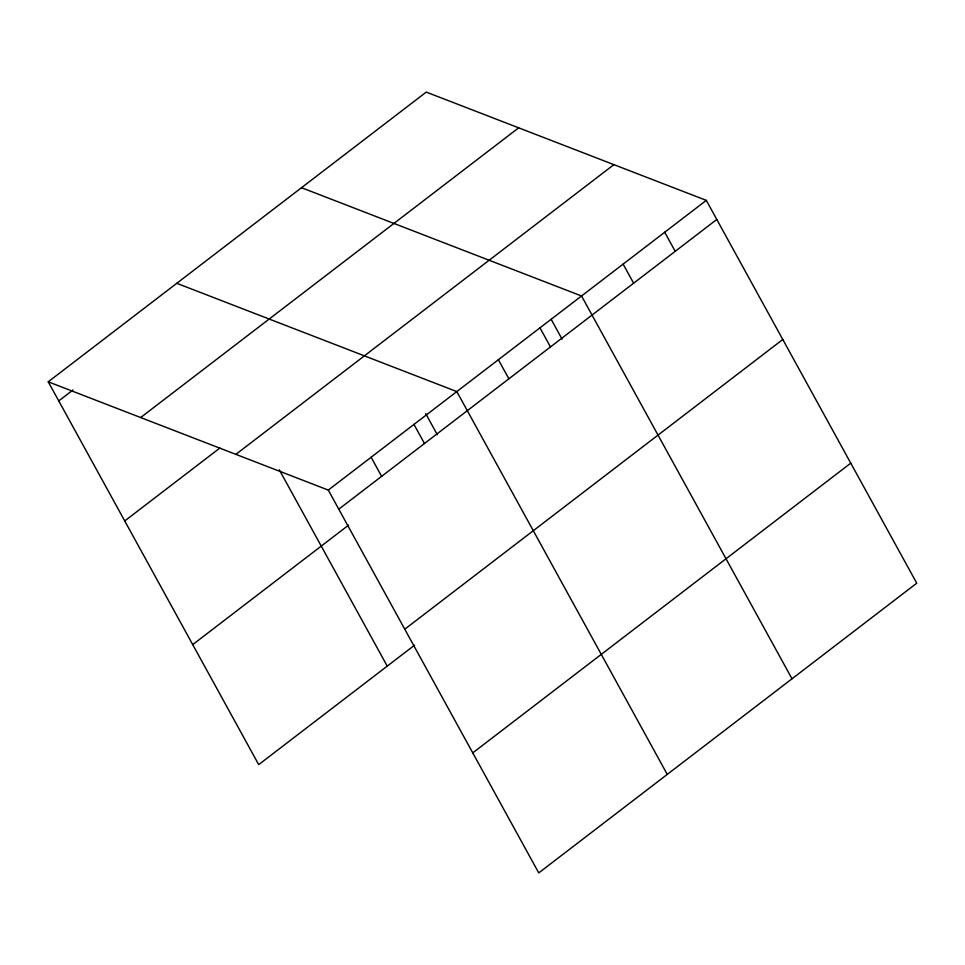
<?xml version="1.0" encoding="UTF-8"?>
<svg xmlns="http://www.w3.org/2000/svg" width="965" height="965" viewBox="0 0 965 965"><rect width="100%" height="100%" fill="white"/><g stroke="black" fill="none" stroke-linecap="round" stroke-linejoin="round"><path stroke-width="1.45" d="M48.25 381.814L426.253 92.097L706.296 200.37L916.75 583.186L538.747 872.903L328.281 490.087L48.25 381.814L258.704 764.63L414.552 645.187M58.744 400.909L73.026 389.969M140.661 417.543L518.663 127.826M124.738 520.943L219.936 447.977M235.87 454.358L613.885 164.641M328.281 490.087L706.296 200.37M338.787 509.182L716.79 219.465M192.723 644.608L348.57 525.153M404.769 629.216L782.772 339.487M472.754 752.881L850.768 463.152M301.514 187.705L581.545 295.978L792.012 678.793M176.776 283.312L456.807 391.585L667.261 774.4M664.716 232.239L675.211 251.334M623.125 264.108L633.631 283.203M551.196 319.367L562.052 339.101M539.966 327.847L550.472 346.942M498.386 359.716L508.881 378.811M425.734 413.659L437.302 434.708M413.961 424.419L424.467 443.514M371.127 457.253L381.621 476.348M279.295 469.798L387.23 666.127"/></g></svg>
